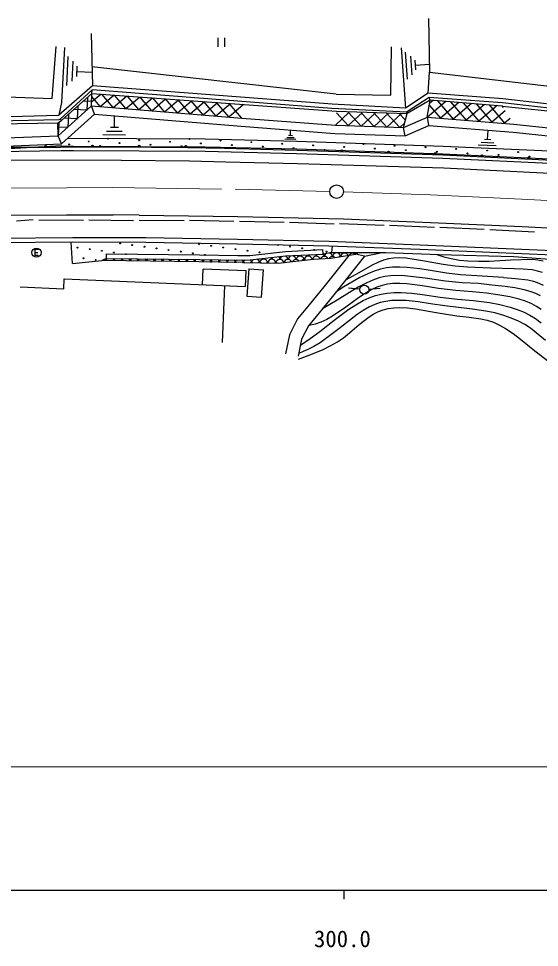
# Model space of a CAD drawing. Units: millimetres, scale not verified. Extents: x 40000 to 680000, y 20000 to 380000.
# Drawn here: x 332318 to 389446, y 198715 to 300583 of the extents above; entities that cross this region are included whole.
import ezdxf
from ezdxf.enums import TextEntityAlignment as Align

# ---------------------------------------------------------------- set-up
doc = ezdxf.new("R2010")
doc.units = ezdxf.units.MM
doc.header["$LTSCALE"] = 1000
doc.linetypes.add('CHAIN', pattern=[18.5, 12, -1.5, 3.5, -1.5])
for name, color, linetype, lineweight in [('M-BGD', 7, 'Continuous', 25), ('M-BMK', 2, 'CHAIN', 13), ('M-STR-HTXT', 7, 'Continuous', 13), ('M-TTL-BAND', 7, 'Continuous', 25)]:
    doc.layers.add(name, color=color, linetype=linetype, lineweight=lineweight)
doc.styles.add('ＭＳ ゴシック', font='')
doc.styles.get('ＭＳ ゴシック').set_extended_font_data('MS Gothic')

msp = doc.modelspace()

# ---------------------------------------------------------------- linework, layer by layer
at = {"layer": 'M-BGD'}
for p, q in [((377265, 300583), (377396, 294691)), ((340282, 298932), (340411, 293199)), ((354166, 298484), (354166, 297484)), ((354933, 297484), (354933, 298484)), ((335987, 291808), (336449, 297513)), ((373153, 292175), (373227, 297500)), ((337344, 297404), (337042, 291387)), ((374282, 297375), (374755, 290775)), ((374975, 293922), (374761, 296899)), ((375296, 296471), (375443, 294414)), ((337614, 293252), (337774, 296432)), ((338284, 295910), (338174, 293713)), ((375878, 294957), (375803, 296004)), ((375841, 295480), (377397, 295592)), ((338705, 294231), (338761, 295350)), ((338733, 294790), (340395, 294707)), ((367154, 292284), (340364, 295284)), ((377237, 292388), (377396, 294691)), ((377396, 294691), (393470, 292811)), ((340411, 293199), (336744, 289980)), ((336871, 289568), (340377, 292750)), ((340358, 292355), (340377, 292750)), ((366686, 290731), (340377, 292750)), ((366715, 291180), (340411, 293199)), ((377237, 292388), (374755, 290775)), ((385429, 291787), (377237, 292388)), ((326423, 292172), (335987, 291808)), ((337042, 291387), (336744, 289980)), ((337024, 289402), (340358, 292355)), ((339479, 291576), (340333, 291532)), ((339880, 291932), (339809, 290558)), ((340317, 291015), (340358, 292355)), ((340330, 291441), (341324, 292286)), ((341281, 290937), (340348, 292035)), ((340358, 292355), (367186, 290441)), ((341281, 290937), (342748, 292184)), ((342691, 290823), (341455, 292276)), ((342691, 290823), (344173, 292082)), ((344100, 290708), (342853, 292177)), ((344100, 290708), (345597, 291981)), ((345510, 290594), (344250, 292077)), ((345510, 290594), (347022, 291879)), ((346920, 290480), (345647, 291977)), ((346920, 290480), (348447, 291778)), ((348329, 290365), (347044, 291878)), ((348329, 290365), (349871, 291676)), ((349739, 290251), (348441, 291778)), ((349739, 290251), (351296, 291574)), ((351148, 290137), (349838, 291678)), ((351148, 290137), (352720, 291473)), ((352558, 290022), (351235, 291579)), ((352558, 290022), (354145, 291371)), ((353968, 289908), (352632, 291479)), ((355377, 289794), (354029, 291379)), ((367154, 292284), (373153, 292175)), ((377356, 291928), (374878, 290319)), ((377480, 291628), (374938, 290168)), ((377129, 289757), (377480, 291628)), ((379186, 291491), (377173, 289776)), ((385387, 291339), (377356, 291928)), ((377480, 291628), (377356, 291928)), ((377777, 291605), (377427, 291306)), ((385366, 290994), (377480, 291628)), ((378276, 291564), (379992, 289550)), ((380595, 291378), (378582, 289663)), ((379686, 291451), (381402, 289438)), ((393414, 290856), (385429, 291787)), ((336658, 287717), (340317, 291015)), ((338411, 290630), (339809, 290558)), ((338831, 291002), (338759, 289611)), ((340317, 291015), (356787, 289679)), ((340631, 290087), (340317, 291015)), ((353968, 289908), (355569, 291269)), ((355377, 289794), (356967, 291145)), ((356787, 289679), (355427, 291280)), ((356953, 291028), (356824, 291180)), ((374878, 290319), (366686, 290731)), ((374755, 290775), (366715, 291180)), ((367186, 290441), (374938, 290168)), ((377387, 291066), (378582, 289663)), ((382004, 291265), (379992, 289550)), ((381097, 291338), (382811, 289325)), ((383412, 291151), (381402, 289438)), ((382507, 291224), (384221, 289213)), ((384821, 291038), (382811, 289325)), ((383918, 291111), (385631, 289100)), ((385701, 290474), (384221, 289213)), ((385328, 290997), (385476, 290824)), ((385366, 290994), (393759, 290117)), ((393371, 290408), (385387, 291339)), ((326536, 289740), (336744, 289980)), ((326538, 289289), (336755, 289530)), ((336620, 289160), (337024, 289402)), ((336755, 289530), (336871, 289568)), ((336871, 289568), (337024, 289402)), ((337019, 286830), (340631, 290087)), ((337343, 289684), (338759, 289611)), ((337782, 290073), (337709, 288664)), ((340631, 290087), (356716, 288782)), ((342823, 288623), (342831, 289923)), ((356787, 289679), (367065, 288894)), ((368549, 290275), (367065, 288894)), ((367171, 290249), (368478, 288843)), ((369991, 290251), (368478, 288843)), ((368512, 290275), (369891, 288792)), ((371434, 290227), (369891, 288792)), ((369899, 290252), (371305, 288741)), ((371286, 290229), (372718, 288690)), ((372876, 290203), (371305, 288741)), ((372673, 290206), (374131, 288638)), ((374319, 290178), (372718, 288690)), ((374060, 290183), (374750, 289442)), ((374538, 288624), (374938, 290168)), ((374538, 288624), (377173, 289776)), ((374878, 290319), (374938, 290168)), ((377173, 289776), (386637, 289020)), ((377326, 288860), (377173, 289776)), ((386247, 289626), (385631, 289100)), ((326548, 288977), (336620, 289160)), ((336658, 287717), (336620, 289160)), ((336632, 288720), (337709, 288664)), ((336737, 289230), (336658, 287717)), ((343261, 288620), (342386, 288626)), ((356716, 288782), (367014, 287996)), ((362142, 287737), (362156, 288360)), ((367065, 288894), (374538, 288624)), ((374672, 289141), (374131, 288638)), ((374710, 287717), (374538, 288624)), ((374710, 287717), (377326, 288860)), ((377326, 288860), (386553, 288124)), ((383757, 287315), (383809, 288354)), ((386637, 289020), (393303, 288301)), ((326588, 287328), (336658, 287717)), ((337019, 286830), (336658, 287717)), ((337726, 287468), (352787, 287378)), ((344062, 287803), (341574, 287818)), ((341964, 288234), (343683, 288224)), ((352787, 287378), (362855, 287138)), ((362729, 287332), (361535, 287361)), ((361726, 287558), (362551, 287538)), ((362352, 287732), (361932, 287742)), ((367014, 287996), (374710, 287717)), ((384107, 287298), (383408, 287332)), ((386553, 288124), (393226, 287404)), ((326602, 286428), (337019, 286830)), ((337014, 286611), (328594, 286150)), ((330947, 286458), (342916, 286501)), ((342916, 286501), (330947, 286458)), ((337014, 286611), (338339, 286607)), ((338339, 286607), (352774, 286528)), ((342916, 286501), (350876, 286447)), ((350876, 286447), (354904, 286364)), ((352774, 286528), (362830, 286288)), ((354904, 286364), (362875, 286151)), ((362830, 286288), (378855, 285758)), ((362855, 287138), (378889, 286607)), ((378889, 286607), (391402, 286031)), ((384719, 286616), (382731, 286715)), ((383058, 287035), (384431, 286966)), ((325209, 285960), (336974, 286100)), ((336974, 286100), (338352, 286114)), ((338352, 286114), (352767, 286028)), ((352767, 286028), (362816, 285788)), ((362816, 285788), (378836, 285258)), ((362875, 286151), (378858, 285644)), ((378836, 285258), (391332, 284683)), ((378855, 285758), (391358, 285182)), ((378858, 285644), (390848, 285060)), ((343572, 285045), (330874, 285023)), ((343572, 285045), (351083, 284983)), ((351083, 284983), (355041, 284857)), ((355041, 284857), (362899, 284706)), ((362899, 284706), (378961, 284201)), ((378961, 284201), (391311, 283586)), ((327958, 278992), (337581, 279059)), ((332098, 278418), (333924, 278530)), ((334525, 278498), (339436, 278488)), ((337581, 279059), (342685, 279041)), ((340013, 278519), (344938, 278442)), ((345543, 279037), (342685, 279041)), ((345543, 279037), (356384, 278878)), ((345556, 278480), (350464, 278447)), ((351047, 278468), (355946, 278366)), ((356384, 278878), (367954, 278619)), ((356553, 278348), (361462, 278255)), ((362044, 278248), (366920, 278081)), ((367528, 278121), (372414, 277926)), ((367954, 278619), (378376, 278200)), ((378376, 278200), (387547, 277780)), ((372995, 277908), (377935, 277698)), ((378505, 277694), (383390, 277492)), ((384010, 277446), (388922, 277191)), ((387547, 277780), (397549, 277261)), ((338276, 276552), (324234, 276421)), ((346272, 276528), (338276, 276552)), ((356336, 276355), (346272, 276528)), ((366369, 276137), (356336, 276355)), ((376357, 275739), (366369, 276137)), ((338278, 276052), (324242, 275921)), ((334479, 275241), (334089, 275241)), ((334089, 275241), (334089, 274631)), ((338228, 273716), (338076, 276053)), ((346271, 276028), (338278, 276052)), ((356327, 275855), (346271, 276028)), ((366353, 275638), (356327, 275855)), ((357687, 274615), (361591, 275045)), ((361591, 275045), (365704, 275256)), ((365730, 274757), (365704, 275256)), ((376336, 275240), (366353, 275638)), ((366672, 274936), (366737, 275629)), ((392033, 274570), (376336, 275240)), ((392263, 275061), (376357, 275739)), ((334089, 274916), (334419, 274916)), ((334089, 274631), (334479, 274631)), ((338228, 273716), (341451, 274048)), ((341960, 274273), (341451, 274048)), ((352102, 273902), (341451, 274048)), ((341960, 274273), (341944, 274772)), ((341960, 274273), (352168, 274158)), ((341965, 274773), (352175, 274658)), ((352168, 274158), (356361, 274101)), ((352175, 274658), (356361, 274601)), ((356361, 274601), (357687, 274615)), ((356361, 274101), (357717, 274115)), ((357717, 274115), (361631, 274546)), ((360791, 273746), (364674, 274213)), ((361631, 274546), (365730, 274757)), ((364674, 274213), (366581, 274290)), ((366672, 274936), (365730, 274757)), ((368559, 274616), (365801, 271164)), ((366581, 274290), (369282, 274736)), ((366672, 274936), (372590, 274945)), ((370271, 274516), (366889, 270283)), ((369282, 274736), (369551, 274940)), ((370271, 274516), (369282, 274736)), ((370271, 274516), (372197, 274945)), ((372359, 274085), (371727, 273838)), ((372904, 274227), (372359, 274085)), ((372590, 274945), (378439, 274694)), ((373449, 274307), (372904, 274227)), ((374120, 274337), (373449, 274307)), ((374803, 274306), (374120, 274337)), ((376841, 273996), (374803, 274306)), ((378175, 274696), (378965, 274445)), ((378439, 274694), (386603, 274506)), ((378965, 274445), (379768, 274252)), ((379768, 274252), (380667, 274103)), ((380667, 274103), (381586, 274012)), ((383947, 273984), (386293, 274112)), ((386293, 274112), (388684, 274180)), ((386603, 274506), (391099, 274160)), ((388684, 274180), (389280, 274120)), ((389280, 274120), (389851, 274003)), ((356921, 273816), (352102, 273902)), ((352504, 271395), (352576, 273114)), ((357271, 272915), (352576, 273114)), ((356921, 273816), (360791, 273746)), ((357560, 273148), (357346, 270156)), ((357560, 273148), (359180, 273032)), ((358966, 270040), (359180, 273032)), ((371097, 273527), (369627, 272705)), ((371727, 273838), (371097, 273527)), ((372012, 273099), (371314, 272884)), ((372663, 273235), (372012, 273099)), ((373322, 273310), (372663, 273235)), ((374128, 273333), (373322, 273310)), ((374934, 273294), (374128, 273333)), ((376320, 273132), (374934, 273294)), ((377714, 272908), (376320, 273132)), ((378885, 273623), (376841, 273996)), ((380219, 273439), (378885, 273623)), ((381542, 273317), (380219, 273439)), ((384075, 273198), (381542, 273317)), ((381586, 274012), (382756, 273968)), ((382756, 273968), (383947, 273984)), ((386682, 273138), (384075, 273198)), ((387677, 273103), (386682, 273138)), ((388638, 273010), (387677, 273103)), ((389228, 272897), (388638, 273010)), ((337277, 270958), (337323, 272038)), ((337323, 272038), (357198, 271196)), ((357198, 271196), (357271, 272915)), ((369627, 272705), (368176, 271891)), ((369730, 272171), (368861, 271679)), ((370620, 272606), (369730, 272171)), ((371314, 272884), (370620, 272606)), ((371858, 272139), (371178, 271908)), ((372477, 272284), (371858, 272139)), ((373109, 272371), (372477, 272284)), ((373879, 272408), (373109, 272371)), ((374663, 272385), (373879, 272408)), ((376906, 272115), (374663, 272385)), ((379157, 271782), (376906, 272115)), ((379268, 272670), (377714, 272908)), ((380802, 272495), (379268, 272670)), ((383172, 272318), (380802, 272495)), ((385522, 272203), (383172, 272318)), ((385522, 272203), (386828, 272090)), ((386828, 272090), (388161, 271914)), ((389782, 272731), (389228, 272897)), ((332476, 271162), (337277, 270958)), ((354913, 271293), (354648, 265046)), ((365801, 271164), (364186, 269195)), ((367996, 271146), (367152, 270608)), ((368861, 271679), (367996, 271146)), ((369735, 270897), (368490, 271022)), ((369485, 270922), (368490, 271022)), ((369565, 271120), (368632, 270559)), ((370502, 271615), (369565, 271120)), ((371178, 271908), (370502, 271615)), ((370729, 270891), (371975, 271002)), ((371615, 271114), (371056, 270858)), ((372190, 271311), (371615, 271114)), ((372781, 271443), (372190, 271311)), ((373378, 271514), (372781, 271443)), ((374136, 271535), (373378, 271514)), ((374901, 271496), (374136, 271535)), ((376619, 271272), (374901, 271496)), ((378359, 270984), (376619, 271272)), ((380261, 270758), (378359, 270984)), ((380975, 271616), (379157, 271782)), ((382769, 271512), (380975, 271616)), ((384220, 271353), (382769, 271512)), ((385681, 271183), (384220, 271353)), ((386736, 271038), (385681, 271183)), ((387766, 270837), (386736, 271038)), ((388161, 271914), (388792, 271771)), ((388792, 271771), (389397, 271572)), ((389397, 271572), (389863, 271361)), ((357346, 270156), (358966, 270040)), ((366889, 270283), (365272, 268312)), ((368632, 270559), (367246, 269683)), ((369604, 269959), (368195, 268924)), ((370323, 270440), (369604, 269959)), ((370106, 269647), (370775, 269955)), ((371056, 270858), (370323, 270440)), ((370775, 269955), (371459, 270203)), ((371459, 270203), (372085, 270368)), ((372085, 270368), (372735, 270476)), ((372735, 270476), (373506, 270536)), ((373506, 270536), (374292, 270535)), ((374292, 270535), (375442, 270455)), ((375442, 270455), (376610, 270313)), ((376610, 270313), (378544, 270038)), ((378544, 270038), (380456, 269828)), ((382121, 270597), (380261, 270758)), ((383624, 270451), (382121, 270597)), ((385117, 270245), (383624, 270451)), ((386187, 270052), (385117, 270245)), ((387234, 269802), (386187, 270052)), ((388425, 270652), (387766, 270837)), ((389047, 270415), (388425, 270652)), ((389549, 270162), (389047, 270415)), ((364186, 269195), (362928, 267636)), ((367246, 269683), (365842, 268866)), ((368528, 268701), (369305, 269202)), ((369305, 269202), (370106, 269647)), ((370817, 268972), (370126, 268583)), ((371389, 269231), (370817, 268972)), ((371977, 269432), (371389, 269231)), ((372593, 269571), (371977, 269432)), ((373227, 269652), (372593, 269571)), ((374012, 269682), (373227, 269652)), ((374816, 269652), (374012, 269682)), ((376155, 269509), (374816, 269652)), ((377504, 269303), (376155, 269509)), ((379063, 269065), (377504, 269303)), ((380580, 268892), (379063, 269065)), ((380456, 269828), (382219, 269660)), ((382219, 269660), (383972, 269432)), ((383972, 269432), (385099, 269214)), ((385099, 269214), (386227, 268934)), ((386227, 268934), (387015, 268683)), ((387933, 269578), (387234, 269802)), ((388605, 269299), (387933, 269578)), ((389140, 269017), (388605, 269299)), ((389646, 268682), (389140, 269017)), ((365272, 268312), (364109, 266870)), ((365745, 268815), (365640, 268759)), ((365842, 268866), (365745, 268815)), ((366751, 267939), (366125, 267589)), ((368195, 268924), (366751, 267939)), ((366925, 267515), (368528, 268701)), ((369451, 268133), (367455, 266568)), ((370126, 268583), (369451, 268133)), ((370770, 267885), (371275, 268207)), ((371275, 268207), (371799, 268471)), ((371799, 268471), (372309, 268655)), ((372309, 268655), (372838, 268782)), ((372838, 268782), (373470, 268865)), ((373470, 268865), (374122, 268889)), ((374122, 268889), (374981, 268848)), ((374981, 268848), (375861, 268745)), ((375861, 268745), (378126, 268339)), ((378126, 268339), (380379, 267997)), ((380379, 267997), (381725, 267854)), ((382093, 268728), (380580, 268892)), ((383573, 268507), (382093, 268728)), ((384550, 268295), (383573, 268507)), ((385526, 268021), (384550, 268295)), ((386351, 267734), (385526, 268021)), ((387015, 268683), (387788, 268374)), ((387788, 268374), (388405, 268066)), ((388405, 268066), (389001, 267701)), ((362928, 267636), (362033, 265882)), ((364836, 267081), (364178, 266917)), ((365468, 267292), (364836, 267081)), ((365343, 266269), (366925, 267515)), ((366125, 267589), (365468, 267292)), ((368618, 266104), (369685, 267026)), ((369685, 267026), (370770, 267885)), ((381725, 267854), (383028, 267656)), ((383028, 267656), (383718, 267494)), ((383718, 267494), (384397, 267273)), ((384397, 267273), (385066, 266964)), ((385066, 266964), (385722, 266595)), ((387154, 267391), (386351, 267734)), ((387830, 267040), (387154, 267391)), ((388478, 266636), (387830, 267040)), ((389001, 267701), (389640, 267211)), ((362033, 265882), (361610, 263832)), ((364109, 266870), (363366, 265414)), ((364294, 265482), (365343, 266269)), ((367455, 266568), (365399, 265034)), ((367960, 265580), (368618, 266104)), ((385722, 266595), (386565, 266034)), ((386565, 266034), (387384, 265416)), ((390103, 265268), (388478, 266636)), ((363366, 265414), (362981, 263549)), ((363243, 264767), (364294, 265482)), ((365399, 265034), (364704, 264624)), ((366509, 264674), (367283, 265118)), ((367283, 265118), (367960, 265580)), ((387384, 265416), (388944, 264148)), ((363521, 264063), (363044, 263861)), ((363986, 264269), (363521, 264063)), ((364704, 264624), (363986, 264269)), ((364377, 263739), (365710, 264285)), ((365710, 264285), (366509, 264674)), ((388944, 264148), (390531, 262935)), ((363018, 263247), (364377, 263739))]:
    msp.add_line(p, q, dxfattribs=at)
for centre, radius in [((342147, 287415), 49.8), ((345537, 287240), 49.8), ((351067, 287378), 49.8), ((335315, 286574), 99.5), ((335315, 286574), 88), ((335315, 286574), 76.5), ((335315, 286574), 64.5), ((335315, 286574), 53), ((335315, 286574), 39), ((335315, 286574), 27), ((335315, 286574), 15.5), ((335315, 286574), 3), ((337866, 286786), 49.8), ((340007, 287101), 49.8), ((340436, 286592), 99.5), ((340436, 286592), 88), ((340436, 286592), 76.5), ((340436, 286592), 64.5), ((340436, 286592), 53), ((340436, 286592), 39), ((340436, 286592), 27), ((340436, 286592), 15.5), ((340436, 286592), 3), ((341256, 286611), 49.8), ((343396, 286925), 49.8), ((345557, 286583), 99.5), ((345557, 286583), 88), ((345557, 286583), 76.5), ((345557, 286583), 64.5), ((345557, 286583), 53), ((345557, 286583), 39), ((345557, 286583), 27), ((345557, 286583), 15.5), ((345557, 286583), 3), ((346786, 286750), 49.8), ((348926, 287064), 49.8), ((350176, 286575), 49.8), ((350677, 286549), 99.5), ((350677, 286549), 88), ((350677, 286549), 76.5), ((350677, 286549), 64.5), ((350677, 286549), 53), ((350677, 286549), 39), ((350677, 286549), 27), ((350677, 286549), 15.5), ((350677, 286549), 3), ((352316, 286889), 49.8), ((354456, 287203), 49.8), ((355706, 286714), 49.8), ((357846, 287028), 49.8), ((359095, 286538), 49.8), ((361236, 286852), 49.8), ((362485, 286363), 49.8), ((364625, 286677), 49.8), ((368015, 286502), 49.8), ((370155, 286816), 49.8), ((371404, 286327), 49.8), ((373545, 286641), 49.8), ((376934, 286466), 49.8), ((380324, 286290), 49.8), ((365874, 286188), 49.8), ((367783, 286096), 99.5), ((367783, 286096), 88), ((367783, 286096), 76.5), ((367783, 286096), 64.5), ((367783, 286096), 53), ((367783, 286096), 39), ((367783, 286096), 27), ((367783, 286096), 15.5), ((367783, 286096), 3), ((372901, 285933), 99.5), ((372901, 285933), 88), ((372901, 285933), 76.5), ((372901, 285933), 64.5), ((372901, 285933), 53), ((372901, 285933), 39), ((372901, 285933), 27), ((372901, 285933), 15.5), ((372901, 285933), 3), ((374794, 286151), 49.8), ((378019, 285771), 99.5), ((378019, 285771), 88), ((378019, 285771), 76.5), ((378019, 285771), 64.5), ((378019, 285771), 53), ((378019, 285771), 39), ((378019, 285771), 27), ((378019, 285771), 15.5), ((378019, 285771), 3), ((378183, 285976), 49.8), ((381573, 285801), 49.8), ((383136, 285536), 99.5), ((383136, 285536), 88), ((383136, 285536), 76.5), ((383136, 285536), 64.5), ((383136, 285536), 53), ((383136, 285536), 39), ((383136, 285536), 27), ((383136, 285536), 15.5), ((383136, 285536), 3), ((383713, 286115), 49.8), ((384963, 285626), 49.8), ((387103, 285940), 49.8), ((388250, 285287), 99.5), ((388250, 285287), 88), ((388250, 285287), 76.5), ((388250, 285287), 64.5), ((388250, 285287), 53), ((388250, 285287), 39), ((388250, 285287), 27), ((388250, 285287), 15.5), ((388250, 285287), 3), ((388352, 285450), 49.8), ((367198, 281605), 746), ((334284, 274916), 498), ((338789, 275469), 49.8), ((340119, 275289), 49.8), ((341448, 275110), 49.8), ((343454, 275922), 49.8), ((344783, 275742), 49.8), ((346113, 275563), 49.8), ((347442, 275383), 49.8), ((348772, 275203), 49.8), ((350101, 275024), 49.8), ((352106, 275836), 49.8), ((353436, 275656), 49.8), ((354766, 275476), 49.8), ((356095, 275297), 49.8), ((357425, 275117), 49.8), ((360759, 275750), 49.8), ((362089, 275570), 49.8), ((363418, 275390), 49.8), ((364748, 275211), 49.8), ((366078, 275031), 49.8), ((339443, 274298), 49.8), ((340773, 274118), 49.8), ((342778, 274930), 49.8), ((344108, 274750), 49.8), ((351431, 274844), 49.8), ((352760, 274664), 49.8), ((358754, 274938), 49.8), ((370231, 270847), 498)]:
    msp.add_circle(centre, radius, dxfattribs=at)
for centre, start, end in [((341451, 273996), 5.94839, 29.94885), ((342338, 273984), 139.77936, 172.48254), ((342338, 273984), 5.94839, 38.93011), ((343226, 273972), 139.41953, 172.48254), ((343226, 273972), 5.94839, 39.28995), ((344113, 273959), 139.0578, 172.48254), ((344113, 273959), 5.94839, 39.65167), ((345001, 273947), 138.69412, 172.48254), ((345001, 273947), 5.94839, 40.01535), ((345888, 273935), 138.32843, 172.48254), ((345888, 273935), 5.94839, 40.38101), ((346776, 273923), 137.96075, 172.48254), ((346776, 273923), 5.94839, 40.74872), ((347663, 273911), 137.59094, 172.48254), ((347663, 273911), 5.94839, 41.11853), ((348551, 273899), 137.21899, 172.48254), ((348551, 273899), 5.94839, 41.49048), ((349438, 273886), 136.84485, 172.48254), ((349438, 273886), 5.94839, 41.86462), ((350326, 273874), 136.46844, 172.48254), ((350326, 273874), 5.94839, 42.24103), ((351213, 273862), 136.08975, 172.48254), ((351213, 273862), 5.94839, 42.61972), ((352101, 273850), 135.70868, 172.48254), ((352101, 273850), 5.94839, 43.16705), ((352988, 273838), 134.99863, 172.48254), ((352988, 273838), 5.94839, 44.12567), ((353876, 273826), 134.02393, 172.48254), ((353876, 273826), 5.94839, 45.1004), ((354763, 273814), 133.03201, 172.48254), ((354763, 273814), 5.94839, 46.09229), ((355651, 273801), 132.02167, 172.48254), ((355651, 273801), 5.94839, 47.10266), ((356538, 273789), 130.99142, 172.48254), ((356538, 273789), 5.94839, 48.13287), ((357426, 273777), 129.93976, 172.48254), ((357426, 273777), 5.94839, 49.21103), ((358314, 273765), 118.54257, 172.48254), ((358314, 273765), 5.94839, 74.02567), ((359201, 273753), 5.94839, 172.48254), ((360089, 273741), 5.94839, 172.48254), ((359650, 274141), 5.94839, 30.87054), ((360538, 274129), 144.94727, 172.48254), ((360976, 273728), 11.90121, 172.48254), ((360538, 274129), 5.94839, 47.62097), ((361425, 274117), 121.47366, 172.48254), ((361864, 273716), 27.46994, 166.24484), ((361425, 274117), 5.94839, 71.09457), ((362313, 274105), 5.94839, 172.48254), ((362751, 273704), 44.89481, 148.81998), ((363200, 274092), 5.94839, 172.48254), ((363639, 273692), 68.53656, 125.17822), ((364088, 274080), 14.75778, 172.48254), ((363649, 274481), 5.94839, 25.16931), ((364537, 274469), 152.4523, 172.48254), ((364975, 274068), 22.82196, 163.18036), ((364537, 274469), 5.94839, 33.43677), ((365424, 274457), 143.40567, 172.48254), ((365863, 274056), 29.54944, 155.07556), ((365424, 274457), 5.94839, 42.97861), ((366312, 274444), 122.25842, 172.48254), ((366750, 274044), 46.56424, 147.91156), ((366312, 274444), 5.94839, 79.22681), ((367200, 274432), 5.94839, 172.48254), ((367638, 274032), 82.05154, 116.6861), ((368087, 274420), 24.48663, 172.48254), ((368975, 274408), 47.02637, 151.7113), ((353427, 273437), 79.86682, 98.07968), ((354314, 273425), 77.21027, 100.73621), ((355202, 273413), 75.04614, 102.90036), ((356089, 273401), 73.17072, 104.77576), ((356977, 273389), 71.47247, 106.45563), ((357864, 273376), 69.86066, 108.06085), ((358752, 273364), 68.3703, 109.55115), ((359639, 273352), 66.97675, 110.94476), ((360527, 273340), 65.66248, 112.25903)]:
    msp.add_arc(centre, 447, start, end, dxfattribs=at)
at = {"layer": 'M-BMK'}
for p, q in [((327596, 281968), (337579, 282037)), ((337579, 282037), (342577, 282043)), ((342577, 282043), (357550, 281853)), ((357550, 281853), (366449, 281625)), ((367948, 281579), (377504, 281246)), ((377504, 281246), (387491, 280794)), ((387491, 280794), (397485, 280250))]:
    msp.add_line(p, q, dxfattribs=at)
at = {"layer": 'M-STR-HTXT'}
msp.add_line((567161, 218512), (67382, 218512), dxfattribs=at)
at = {"layer": 'M-TTL-BAND'}
for p, q in [((40000, 205000), (579000, 205000)), ((368000, 205000), (368000, 204000))]:
    msp.add_line(p, q, dxfattribs=at)

# ---------------------------------------------------------------- texts
at = {"layer": 'M-TTL-BAND', "style": 'ＭＳ ゴシック'}
msp.add_text('300.0', height=1833, dxfattribs=at).set_placement((364719, 198195), align=Align.BOTTOM_LEFT)

doc.saveas('drawing.dxf')
